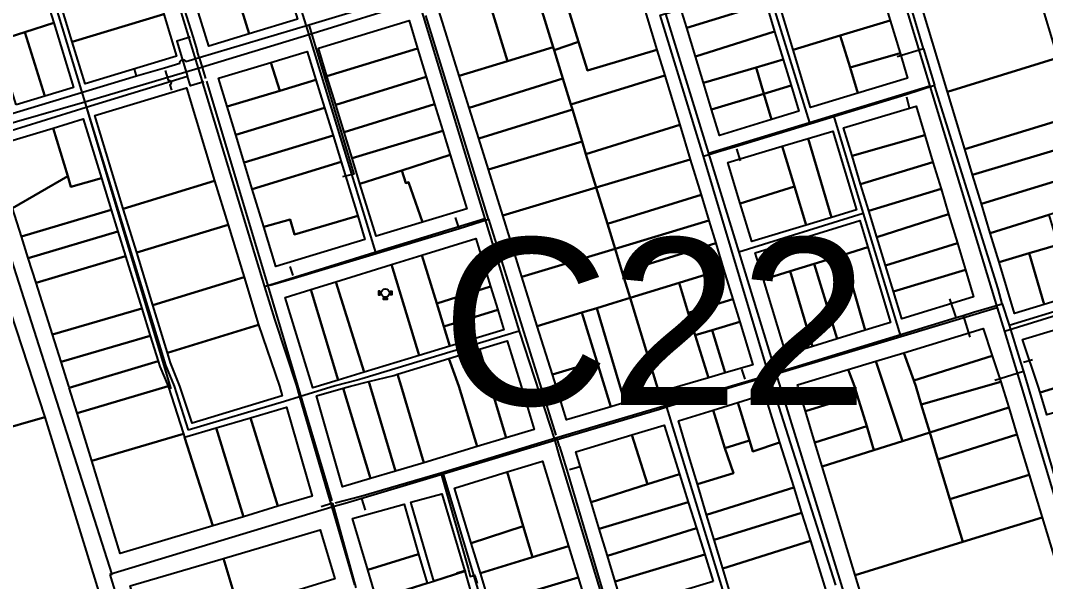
# Model space of a CAD drawing. Extents: x 1876309 to 1899261, y 443723 to 466661.
# Drawn here: x 1887048 to 1888893, y 454649 to 455657 of the extents above; entities that cross this region are included whole.
import ezdxf

# ---------------------------------------------------------------- set-up
doc = ezdxf.new("R2010")
doc.units = 0
doc.header["$MEASUREMENT"] = 0
for name, color, linetype in [('Parcels', 31, 'Continuous'), ('Roads', 7, 'Continuous'), ('TEXT', 2, 'Continuous'), ('Waterlines', 5, 'Continuous')]:
    doc.layers.add(name, color=color, linetype=linetype)
doc.styles.get("Standard").update_dxf_attribs({"font": 'arial.ttf', "height": 300})

# ---------------------------------------------------------------- blocks, each defined once
blk = doc.blocks.new('Hydrant')
for points in [[(-0.3, -3.5), (-3.3, -3.5), (-3.3, -9.8), (-0.3, -9.8)], [(11.9, -15.6), (11.9, -18.6), (5.5, -18.6), (5.5, -15.6)], [(17.7, -3.5), (20.7, -3.5), (20.7, -9.8), (17.7, -9.8)]]:
    blk.add_lwpolyline(points, close=True)
for points in [[(1.4, -8.5), (-0.3, -8.5), (-0.3, -4.8), (1.4, -4.8)], [(6.9, -13.9), (6.9, -15.6), (10.6, -15.6), (10.6, -13.9)], [(16, -8.5), (17.7, -8.5), (17.7, -4.8), (16, -4.8)]]:
    blk.add_lwpolyline(points)
blk.add_circle((8.7, -6.7), 7.5)

msp = doc.modelspace()

# ---------------------------------------------------------------- linework, layer by layer
at = {"layer": 'Parcels'}
for points in [[(1888853.6, 455793.5), (1888912.2, 455598.5), (1888914.8, 455590.2), (1888716.5, 455529.4), (1888654.6, 455734.1), (1888853.6, 455793.5)], [(1888016, 455738), (1888141.7, 455775.9), (1888193.7, 455604.9), (1888068.6, 455567.3), (1888052.7, 455618.9), (1888016, 455738)], [(1887284.4, 455741.1), (1887306.4, 455669), (1887141.7, 455619.3), (1887119.5, 455691.8), (1887284.4, 455741.1)], [(1887520.6, 455745.5), (1887546.9, 455659.7), (1887459.9, 455633.2), (1887433.8, 455719.1), (1887520.6, 455745.5)], [(1888008.7, 455604.1), (1888007, 455609.3), (1887971.7, 455724.6), (1888016, 455738), (1888052.7, 455618.9), (1888008.7, 455604.1)], [(1888306, 455714.2), (1888375.6, 455735.2), (1888390.1, 455687.8), (1888247.4, 455643.9), (1888232.7, 455692.2), (1888306, 455714.2)], [(1887433.8, 455719.1), (1887459.9, 455633.2), (1887387.2, 455611.1), (1887361, 455696.9), (1887433.8, 455719.1)], [(1887971.7, 455724.6), (1888007, 455609.3), (1887925.1, 455584.5), (1887889.3, 455699.8), (1887971.7, 455724.6)], [(1888505.9, 455702.7), (1888592, 455728.6), (1888613.5, 455657.3), (1888523.7, 455630.2), (1888438.8, 455604.7), (1888417.1, 455676), (1888505.9, 455702.7)], [(1887108.2, 455653.1), (1887056.3, 455636.6), (1887004.4, 455620.1), (1887000, 455618.8), (1886944.7, 455600), (1886926.7, 455659.7), (1887000, 455685.2), (1887090.3, 455711), (1887108.2, 455653.1)], [(1887837.9, 455558.1), (1887801.9, 455673.4), (1887889.3, 455699.8), (1887925.1, 455584.5), (1887837.9, 455558.1)], [(1888390.1, 455687.8), (1888405.4, 455637.7), (1888262.9, 455592.9), (1888247.4, 455643.9), (1888390.1, 455687.8)], [(1887306.4, 455669), (1887329.4, 455593.5), (1887164.9, 455543.4), (1887141.7, 455619.3), (1887306.4, 455669)], [(1887600, 455557.5), (1887584.5, 455607.9), (1887747.7, 455657.1), (1887763.1, 455606.9), (1887600, 455557.5)], [(1888613.5, 455657.3), (1888631.2, 455598.8), (1888541.3, 455572.7), (1888523.7, 455630.2), (1888613.5, 455657.3)], [(1887056.3, 455636.6), (1887108.2, 455653.1), (1887144, 455537.1), (1887092.5, 455521.4), (1887056.3, 455636.6)], [(1887040.9, 455505.7), (1887004.4, 455620.1), (1887056.3, 455636.6), (1887092.5, 455521.4), (1887040.9, 455505.7)], [(1888372.1, 455572.8), (1888277.4, 455545.4), (1888262.9, 455592.9), (1888405.4, 455637.7), (1888420.9, 455587), (1888372.1, 455572.8)], [(1888438.8, 455604.7), (1888523.7, 455630.2), (1888541.3, 455572.7), (1888555.4, 455526.6), (1888470.3, 455500.7), (1888438.8, 455604.7)], [(1887515.1, 455531.1), (1887498.8, 455582), (1887564.6, 455601.9), (1887580.2, 455550.7), (1887515.1, 455531.1)], [(1887615.8, 455505.8), (1887600, 455557.5), (1887763.1, 455606.9), (1887778.7, 455555.8), (1887615.8, 455505.8)], [(1887837.9, 455558.1), (1887925.1, 455584.5), (1888007, 455609.3), (1888008.7, 455604.1), (1888024.4, 455552.8), (1887855.8, 455500.6), (1887837.9, 455558.1)], [(1888038.7, 455506.2), (1888024.4, 455552.8), (1888008.7, 455604.1), (1888052.7, 455618.9), (1888068.6, 455567.3), (1888193.7, 455604.9), (1888207.8, 455558.3), (1888038.7, 455506.2)], [(1888420.9, 455587), (1888435.2, 455540.3), (1888386.2, 455525.5), (1888372.1, 455572.8), (1888420.9, 455587)], [(1888555.4, 455526.6), (1888541.3, 455572.7), (1888631.2, 455598.8), (1888644.8, 455553.9), (1888555.4, 455526.6)], [(1888929.4, 455541.6), (1888944, 455492.9), (1888945.9, 455486.5), (1888747.8, 455426), (1888716.5, 455529.4), (1888914.8, 455590.2), (1888929.4, 455541.6)], [(1887420.2, 455502.6), (1887404.7, 455553.6), (1887498.8, 455582), (1887515.1, 455531.1), (1887420.2, 455502.6)], [(1888386.2, 455525.5), (1888292.1, 455497.2), (1888277.4, 455545.4), (1888372.1, 455572.8), (1888386.2, 455525.5)], [(1887420.2, 455502.6), (1887515.1, 455531.1), (1887580.2, 455550.7), (1887595.7, 455500.2), (1887435.8, 455451.6), (1887420.2, 455502.6)], [(1887778.7, 455555.8), (1887793.7, 455507), (1887630.9, 455456.6), (1887615.8, 455505.8), (1887778.7, 455555.8)], [(1888038.7, 455506.2), (1888041.5, 455497.1), (1887873.1, 455445.2), (1887855.8, 455500.6), (1888024.4, 455552.8), (1888038.7, 455506.2)], [(1888059.1, 455439.5), (1888041.5, 455497.1), (1888038.7, 455506.2), (1888207.8, 455558.3), (1888234.8, 455469.6), (1888066, 455417.2), (1888059.1, 455439.5)], [(1887397.8, 455369.2), (1887233.5, 455319), (1887182.3, 455486.6), (1887346.9, 455536.2), (1887397.8, 455369.2)], [(1888435.2, 455540.3), (1888449.3, 455494.3), (1888399.9, 455479.2), (1888386.2, 455525.5), (1888435.2, 455540.3)], [(1888399.9, 455479.2), (1888306.3, 455450.8), (1888292.1, 455497.2), (1888386.2, 455525.5), (1888399.9, 455479.2)], [(1887435.8, 455451.6), (1887595.7, 455500.2), (1887610.9, 455450.6), (1887450.8, 455402.1), (1887435.8, 455451.6)], [(1887808.4, 455459.2), (1887645.3, 455409.6), (1887630.9, 455456.6), (1887793.7, 455507), (1887808.4, 455459.2)], [(1888059.1, 455439.5), (1887890.5, 455389.6), (1887873.1, 455445.2), (1888041.5, 455497.1), (1888059.1, 455439.5)], [(1888675.8, 455451.1), (1888544.8, 455413.8), (1888529.3, 455464.1), (1888660.1, 455503.1), (1888675.8, 455451.1)], [(1887107.1, 455463.9), (1887161.5, 455480.3), (1887194.3, 455374), (1887139.3, 455358), (1887133.4, 455377.2), (1887107.1, 455463.9)], [(1888957.9, 455446.6), (1888960.1, 455439.4), (1888761.8, 455379.9), (1888747.8, 455426), (1888945.9, 455486.5), (1888957.9, 455446.6)], [(1887107.1, 455463.9), (1887133.4, 455377.2), (1887034.1, 455319.9), (1886998.9, 455431.3), (1887107.1, 455463.9)], [(1887734.4, 455387.8), (1887659.3, 455363.9), (1887645.3, 455409.6), (1887808.4, 455459.2), (1887821.8, 455415.6), (1887734.4, 455387.8)], [(1888234.8, 455469.6), (1888253.8, 455407.4), (1888084.5, 455356.9), (1888066, 455417.2), (1888234.8, 455469.6)], [(1888466.1, 455445.2), (1888510.2, 455458.4), (1888552.8, 455317.1), (1888507.9, 455303.4), (1888466.1, 455445.2)], [(1887450.8, 455402.1), (1887610.9, 455450.6), (1887625.4, 455403.3), (1887465.4, 455354.1), (1887450.8, 455402.1)], [(1888066, 455417.2), (1888084.5, 455356.9), (1887916.3, 455306.8), (1887890.5, 455389.6), (1888059.1, 455439.5), (1888066, 455417.2)], [(1888466.1, 455445.2), (1888507.9, 455303.4), (1888462.5, 455289.6), (1888441.2, 455358.6), (1888418.8, 455431.1), (1888466.1, 455445.2)], [(1888675.8, 455451.1), (1888690.4, 455402.8), (1888560.3, 455363), (1888544.8, 455413.8), (1888675.8, 455451.1)], [(1888973.4, 455395.2), (1888975.5, 455388), (1888777.6, 455327.6), (1888761.8, 455379.9), (1888960.1, 455439.4), (1888973.4, 455395.2)], [(1888418.8, 455431.1), (1888441.2, 455358.6), (1888343.6, 455328.3), (1888321.2, 455401.9), (1888418.8, 455431.1)], [(1887486.1, 455286.2), (1887465.4, 455354.1), (1887625.4, 455403.3), (1887655.2, 455306.2), (1887541.6, 455272.7), (1887534, 455299.6), (1887486.1, 455286.2)], [(1887734.4, 455387.8), (1887821.8, 455415.6), (1887851.4, 455318.9), (1887771.6, 455294.7), (1887746.4, 455366.4), (1887741.7, 455364.9), (1887734.4, 455387.8)], [(1888084.5, 455356.9), (1888253.8, 455407.4), (1888273.2, 455343.8), (1888104.5, 455291.7), (1888084.5, 455356.9)], [(1888690.4, 455402.8), (1888704.9, 455354.8), (1888575, 455315.2), (1888560.3, 455363), (1888690.4, 455402.8)], [(1887734.4, 455387.8), (1887741.7, 455364.9), (1887746.4, 455366.4), (1887771.6, 455294.7), (1887688.2, 455269.4), (1887659.3, 455363.9), (1887734.4, 455387.8)], [(1888991.1, 455336.3), (1888898.9, 455307.7), (1888793.5, 455275), (1888777.6, 455327.6), (1888975.5, 455388), (1888991.1, 455336.3)], [(1887211.8, 455317.2), (1887050.2, 455269.1), (1887034.1, 455319.9), (1887133.4, 455377.2), (1887139.3, 455358), (1887194.3, 455374), (1887211.8, 455317.2)], [(1887233.5, 455319), (1887397.8, 455369.2), (1887421.9, 455290), (1887257.6, 455240.3), (1887233.5, 455319)], [(1888104.5, 455291.7), (1888118.3, 455246.7), (1887950.8, 455196.2), (1887916.3, 455306.8), (1888084.5, 455356.9), (1888104.5, 455291.7)], [(1888104.5, 455291.7), (1888273.2, 455343.8), (1888287.2, 455297.6), (1888118.3, 455246.7), (1888104.5, 455291.7)], [(1888462.5, 455289.6), (1888364.5, 455259.8), (1888343.6, 455328.3), (1888441.2, 455358.6), (1888462.5, 455289.6)], [(1888704.9, 455354.8), (1888718.6, 455309.3), (1888589.6, 455267.7), (1888575, 455315.2), (1888704.9, 455354.8)], [(1887223.9, 455278.2), (1887062.5, 455230.2), (1887050.2, 455269.1), (1887211.8, 455317.2), (1887223.9, 455278.2)], [(1888718.6, 455309.3), (1888734.3, 455257.2), (1888605.2, 455216.6), (1888589.6, 455267.7), (1888718.6, 455309.3)], [(1888915.3, 455254), (1888863.8, 455238.8), (1888809.3, 455222.8), (1888793.5, 455275), (1888898.9, 455307.7), (1888915.3, 455254)], [(1887092.1, 454943.9), (1887000, 454917.8), (1886647, 454815.7), (1886622.1, 454899.7), (1886601.5, 454969.4), (1886654.3, 454985), (1886625.9, 455080.9), (1886696.1, 455100.9), (1886734, 455111.6), (1886780.6, 455131.4), (1886856.6, 455163.5), (1886909.3, 455185.9), (1886888.1, 455256.4), (1886978.2, 455290.3), (1887092.1, 454943.9)], [(1887257.6, 455240.3), (1887421.9, 455290), (1887450.7, 455195.8), (1887286.6, 455145.6), (1887257.6, 455240.3)], [(1887486.1, 455286.2), (1887534, 455299.6), (1887541.6, 455272.7), (1887655.2, 455306.2), (1887668.3, 455263.4), (1887507.9, 455214.8), (1887486.1, 455286.2)], [(1888118.3, 455246.7), (1888287.2, 455297.6), (1888299.6, 455256.8), (1888131.2, 455204.6), (1888118.3, 455246.7)], [(1888573.1, 455249.5), (1888529.6, 455236.1), (1888476.8, 455219.9), (1888433.5, 455206.6), (1888385.2, 455191.8), (1888370.6, 455239.8), (1888558.6, 455297.8), (1888573.1, 455249.5)], [(1887237.7, 455233.4), (1887076.7, 455185.4), (1887062.5, 455230.2), (1887223.9, 455278.2), (1887237.7, 455233.4)], [(1887894.3, 455179), (1887797.6, 455148.3), (1887770.8, 455235.2), (1887867.9, 455265.2), (1887894.3, 455179)], [(1888313.8, 455210.2), (1888233.5, 455185.6), (1888145.3, 455158.6), (1888131.2, 455204.6), (1888299.6, 455256.8), (1888313.8, 455210.2)], [(1888734.3, 455257.2), (1888748.8, 455209.2), (1888619.5, 455170.2), (1888605.2, 455216.6), (1888734.3, 455257.2)], [(1888915.3, 455254), (1888943.2, 455163.1), (1888890.5, 455146.9), (1888863.8, 455238.8), (1888915.3, 455254)], [(1887266.7, 455139.5), (1887106, 455092.8), (1887076.7, 455185.4), (1887237.7, 455233.4), (1887266.7, 455139.5)], [(1887810.3, 455107.3), (1887821.3, 455071.6), (1887765.9, 455054.8), (1887716, 455218.3), (1887770.8, 455235.2), (1887797.6, 455148.3), (1887810.3, 455107.3)], [(1888131.2, 455204.6), (1888145.3, 455158.6), (1888114.6, 455149.1), (1888085.4, 455140.2), (1888058.6, 455132), (1887978.5, 455107.5), (1887950.8, 455196.2), (1888118.3, 455246.7), (1888131.2, 455204.6)], [(1888529.6, 455236.1), (1888568.4, 455100.3), (1888518, 455084.8), (1888476.8, 455219.9), (1888529.6, 455236.1)], [(1888573.1, 455249.5), (1888613.9, 455114.3), (1888568.4, 455100.3), (1888529.6, 455236.1), (1888573.1, 455249.5)], [(1888890.5, 455146.9), (1888837.2, 455130.6), (1888809.3, 455222.8), (1888863.8, 455238.8), (1888890.5, 455146.9)], [(1887716, 455218.3), (1887765.9, 455054.8), (1887666.8, 455024.8), (1887615.7, 455187.3), (1887716, 455218.3)], [(1888476.8, 455219.9), (1888518, 455084.8), (1888473.6, 455071.2), (1888433.5, 455206.6), (1888476.8, 455219.9)], [(1888233.5, 455185.6), (1888313.8, 455210.2), (1888330.2, 455156.5), (1888250.2, 455131.8), (1888233.5, 455185.6)], [(1888385.2, 455191.8), (1888433.5, 455206.6), (1888473.6, 455071.2), (1888426.4, 455056.7), (1888385.2, 455191.8)], [(1888619.5, 455170.2), (1888748.8, 455209.2), (1888763.6, 455160.3), (1888634.7, 455120.7), (1888619.5, 455170.2)], [(1887286.6, 455145.6), (1887450.7, 455195.8), (1887476.9, 455109.8), (1887312.8, 455060), (1887286.6, 455145.6)], [(1887615.7, 455187.3), (1887666.8, 455024.8), (1887620.4, 455010.7), (1887570.9, 455173.5), (1887615.7, 455187.3)], [(1887907.2, 455137.2), (1887810.3, 455107.3), (1887797.6, 455148.3), (1887894.3, 455179), (1887907.2, 455137.2)], [(1888286.4, 455015), (1888234.8, 455000), (1888197.4, 454988.8), (1888145.3, 455158.6), (1888233.5, 455185.6), (1888250.2, 455131.8), (1888262.7, 455091.4), (1888286.4, 455015)], [(1887570.9, 455173.5), (1887620.4, 455010.7), (1887574.4, 454996.8), (1887524.8, 455159.3), (1887570.9, 455173.5)], [(1888085.4, 455140.2), (1888114.6, 455149.1), (1888145.3, 455158.6), (1888197.4, 454988.8), (1888135.8, 454970.4), (1888085.4, 455140.2)], [(1888262.7, 455091.4), (1888250.2, 455131.8), (1888330.2, 455156.5), (1888342.7, 455115.4), (1888293.3, 455100.6), (1888262.7, 455091.4)], [(1887281.8, 455090.3), (1887121.6, 455043.4), (1887106, 455092.8), (1887266.7, 455139.5), (1887281.8, 455090.3)], [(1887907.2, 455137.2), (1887918.3, 455100.9), (1887821.3, 455071.6), (1887810.3, 455107.3), (1887907.2, 455137.2)], [(1888058.6, 455132), (1888085.4, 455044.9), (1888005.7, 455020.5), (1887978.5, 455107.5), (1888058.6, 455132)], [(1888085.4, 455140.2), (1888135.8, 454970.4), (1888110.8, 454962.9), (1888085.4, 455044.9), (1888058.6, 455132), (1888085.4, 455140.2)], [(1887312.8, 455060), (1887476.9, 455109.8), (1887514.3, 455000), (1887519.6, 454982.7), (1887357.2, 454933.5), (1887335.4, 455000), (1887318.4, 455041.7), (1887312.8, 455060)], [(1888316.3, 455023.7), (1888293.3, 455100.6), (1888342.7, 455115.4), (1888366.2, 455038.2), (1888316.3, 455023.7)], [(1887281.8, 455090.3), (1887295.9, 455044.9), (1887136.3, 454997), (1887135.4, 455000), (1887121.6, 455043.4), (1887281.8, 455090.3)], [(1888293.3, 455100.6), (1888316.3, 455023.7), (1888286.4, 455015), (1888262.7, 455091.4), (1888293.3, 455100.6)], [(1888797, 455054.3), (1888655.9, 455009.9), (1888637.8, 455059.9), (1888780.8, 455103.3), (1888797, 455054.3)], [(1888883.1, 454988.6), (1888879.7, 455000), (1888851.4, 455083.6), (1888907.4, 455100.8), (1888936.3, 455004.6), (1888920.8, 455000), (1888883.1, 454988.6)], [(1887874.3, 455066.3), (1887924.2, 455081.6), (1887949.4, 455000), (1887973, 454921.7), (1887922.4, 454906.6), (1887874.3, 455066.3)], [(1887819.3, 455049.5), (1887837.5, 455000), (1887870.4, 454891), (1887774.2, 454862.2), (1887733.2, 455000), (1887726.6, 455021.2), (1887819.3, 455049.5)], [(1887874.3, 455066.3), (1887922.4, 454906.6), (1887870.4, 454891), (1887837.5, 455000), (1887819.3, 455049.5), (1887874.3, 455066.3)], [(1888655.9, 455009.9), (1888659.5, 455000), (1888669.4, 454967), (1888684.7, 454916.4), (1888635.9, 454901.1), (1888587.5, 455044.6), (1888637.8, 455059.9), (1888655.9, 455009.9)], [(1888655.9, 455009.9), (1888797, 455054.3), (1888812.4, 455007.6), (1888669.4, 454967), (1888659.5, 455000), (1888655.9, 455009.9)], [(1887136.3, 454997), (1887295.9, 455044.9), (1887298.9, 455035.2), (1887314.4, 455000), (1887150.3, 454951.3), (1887136.3, 454997)], [(1888110.8, 454962.9), (1888031, 454939), (1888012.1, 455000), (1888005.7, 455020.5), (1888085.4, 455044.9), (1888110.8, 454962.9)], [(1888554.3, 454983.7), (1888549.4, 455000), (1888538.1, 455029.6), (1888587.5, 455044.6), (1888635.9, 454901.1), (1888584.2, 454884.8), (1888571.2, 454927.6), (1888554.3, 454983.7)], [(1888936.3, 455004.6), (1888981.2, 455017.9), (1889023.2, 455030.4), (1889080, 455047.3), (1889094.3, 455005.6), (1888895.3, 454948), (1888883.1, 454988.6), (1888920.8, 455000), (1888936.3, 455004.6)], [(1887675.4, 455008.2), (1887720.1, 455019.2), (1887726.6, 455021.2), (1887733.2, 455000), (1887774.2, 454862.2), (1887723.5, 454847.1), (1887677.9, 455000), (1887675.4, 455008.2)], [(1888538.1, 455029.6), (1888549.4, 455000), (1888554.3, 454983.7), (1888460.9, 454955.1), (1888447.2, 455000), (1888446.7, 455001.9), (1888538.1, 455029.6)], [(1887314.4, 455000), (1887341.6, 454913.8), (1887176.6, 454865.5), (1887150.3, 454951.3), (1887314.4, 455000)], [(1887678.2, 454833.5), (1887627.9, 454818.5), (1887580.9, 454982.5), (1887629.4, 454996.4), (1887678.2, 454833.5)], [(1887675.4, 455008.2), (1887677.9, 455000), (1887723.5, 454847.1), (1887678.2, 454833.5), (1887629.4, 454996.4), (1887642, 455000), (1887675.4, 455008.2)], [(1888812.4, 455007.6), (1888814.9, 455000), (1888826.7, 454961.2), (1888684.7, 454916.4), (1888669.4, 454967), (1888812.4, 455007.6)], [(1888414.5, 454898.4), (1888366.1, 454882.5), (1888360, 454902.2), (1888339, 454970.3), (1888387.4, 454985.3), (1888414.5, 454898.4)], [(1888554.3, 454983.7), (1888571.2, 454927.6), (1888478.1, 454898.7), (1888460.9, 454955.1), (1888554.3, 454983.7)], [(1887462.4, 454943), (1887526.9, 454962.1), (1887573.2, 454802.1), (1887511.6, 454783.7), (1887462.4, 454943)], [(1888266.6, 454823.6), (1888253, 454868.8), (1888232.4, 454937.4), (1888294.9, 454956.7), (1888315.7, 454888.4), (1888331.5, 454843.2), (1888266.6, 454823.6)], [(1888315.7, 454888.4), (1888294.9, 454956.7), (1888339, 454970.3), (1888360, 454902.2), (1888315.7, 454888.4)], [(1888684.7, 454916.4), (1888826.7, 454961.2), (1888841.5, 454912.7), (1888699.2, 454868), (1888684.7, 454916.4)], [(1887092.1, 454943.9), (1887423.8, 453869.4), (1886998.8, 453771.7), (1886572.4, 453676), (1886251.4, 454698.6), (1886307.8, 454715.3), (1886647, 454815.7), (1887000, 454917.8), (1887092.1, 454943.9)], [(1887511.6, 454783.7), (1887449.8, 454765.1), (1887400.5, 454924.7), (1887462.4, 454943), (1887511.6, 454783.7)], [(1887343.5, 454907.8), (1887400.5, 454924.7), (1887449.8, 454765.1), (1887394.7, 454748.6), (1887343.5, 454907.8)], [(1888148.4, 454912.2), (1888206.8, 454929.8), (1888234.3, 454841.7), (1888176.5, 454823.4), (1888148.4, 454912.2)], [(1888571.2, 454927.6), (1888584.2, 454884.8), (1888491.2, 454855.6), (1888478.1, 454898.7), (1888571.2, 454927.6)], [(1887394.7, 454748.6), (1887227.8, 454698.6), (1887176.6, 454865.5), (1887341.6, 454913.8), (1887343.5, 454907.8), (1887394.7, 454748.6)], [(1888075.1, 454791.3), (1888047.5, 454881.8), (1888148.4, 454912.2), (1888176.5, 454823.4), (1888075.1, 454791.3)], [(1888360, 454902.2), (1888366.1, 454882.5), (1888414.5, 454898.4), (1888439.8, 454817.7), (1888283.2, 454768.5), (1888266.6, 454823.6), (1888331.5, 454843.2), (1888315.7, 454888.4), (1888360, 454902.2)], [(1888584.2, 454884.8), (1888635.9, 454901.1), (1888684.7, 454916.4), (1888699.2, 454868), (1888720.8, 454796.6), (1888744, 454719.7), (1888550.7, 454660), (1888491.2, 454855.6), (1888584.2, 454884.8)], [(1888699.2, 454868), (1888841.5, 454912.7), (1888863.4, 454840.4), (1888720.8, 454796.6), (1888699.2, 454868)], [(1888034.7, 454711.8), (1887970.1, 454692.1), (1887964.6, 454710.2), (1887953.3, 454747.9), (1887924, 454845.6), (1887987.6, 454865.2), (1888034.7, 454711.8)], [(1887859.5, 454717.5), (1887829.4, 454816.5), (1887924, 454845.6), (1887953.3, 454747.9), (1887859.5, 454717.5)], [(1888234.3, 454841.7), (1888250.1, 454791.2), (1888089.8, 454743), (1888075.1, 454791.3), (1888176.5, 454823.4), (1888234.3, 454841.7)], [(1888863.4, 454840.4), (1888886.8, 454763.8), (1888744, 454719.7), (1888720.8, 454796.6), (1888863.4, 454840.4)], [(1888439.8, 454817.7), (1888454.1, 454772), (1888296.7, 454723.5), (1888283.2, 454768.5), (1888439.8, 454817.7)], [(1887847.8, 454666.9), (1887792.5, 454649.4), (1887750.8, 454791), (1887806.6, 454806.3), (1887847.8, 454666.9)], [(1888104.5, 454694.8), (1888089.8, 454743), (1888250.1, 454791.2), (1888264.7, 454744.6), (1888104.5, 454694.8)], [(1887764.9, 454697.6), (1887673.3, 454669.7), (1887645.9, 454762.1), (1887738.6, 454787.6), (1887764.9, 454697.6)], [(1888312.2, 454671.8), (1888296.7, 454723.5), (1888454.1, 454772), (1888469.9, 454721.5), (1888312.2, 454671.8)], [(1888550.7, 454660), (1888744, 454719.7), (1888886.8, 454763.8), (1889002.5, 454383.2), (1888667.6, 454276.2), (1888550.7, 454660)], [(1887413.5, 454690.1), (1887587.9, 454741.7), (1887614, 454653.4), (1887440.5, 454599.7), (1887413.5, 454690.1)], [(1887970.1, 454692.1), (1887876, 454663.6), (1887859.5, 454717.5), (1887953.3, 454747.9), (1887964.6, 454710.2), (1887970.1, 454692.1)], [(1888279.7, 454696.8), (1888118.6, 454648.7), (1888104.5, 454694.8), (1888264.7, 454744.6), (1888279.7, 454696.8)], [(1888469.9, 454721.5), (1888497.8, 454632.1), (1888354.4, 454588.1), (1888338.9, 454583.3), (1888312.2, 454671.8), (1888469.9, 454721.5)], [(1887970.1, 454692.1), (1888034.7, 454711.8), (1888051.8, 454656), (1887968.2, 454630.7), (1887892.9, 454608), (1887876, 454663.6), (1887970.1, 454692.1)], [(1887413.5, 454690.1), (1887440.5, 454599.7), (1887273.8, 454548.2), (1887245.6, 454640.5), (1887413.5, 454690.1)], [(1887764.9, 454697.6), (1887780.2, 454645.5), (1887689, 454616.5), (1887673.3, 454669.7), (1887764.9, 454697.6)], [(1888294.8, 454648.4), (1888133.5, 454599.7), (1888118.6, 454648.7), (1888279.7, 454696.8), (1888294.8, 454648.4)], [(1887780.2, 454645.5), (1887792.5, 454649.4), (1887847.8, 454666.9), (1887867.5, 454600.1), (1887707.6, 454554), (1887689, 454616.5), (1887780.2, 454645.5)], [(1887981.4, 454582.6), (1887968.2, 454630.7), (1888051.8, 454656), (1888066.4, 454608.4), (1887986.1, 454584), (1887981.4, 454582.6)]]:
    msp.add_lwpolyline(points, close=True, dxfattribs=at)
at = {"layer": 'Roads'}
for p, q in [((1887442.2, 456034.8), (1887567.3, 455631.6)), ((1887245, 455975.2), (1887368.1, 455571.1)), ((1888564.3, 455934.9), (1888684.7, 455539.5)), ((1887041.4, 455913.5), (1887164.5, 455510.7)), ((1888344.9, 455871.4), (1888468.1, 455473.4)), ((1888163.8, 455816.9), (1888286.4, 455418.2)), ((1887764.4, 455692.6), (1887567.3, 455631.6)), ((1887764.4, 455692.6), (1887884.3, 455300.9)), ((1887567.3, 455631.6), (1887368.1, 455571.1)), ((1887567.3, 455631.6), (1887687.4, 455239.9)), ((1887368.1, 455571.1), (1887164.5, 455510.7)), ((1887368.1, 455571.1), (1887487.6, 455178.5)), ((1888684.7, 455539.5), (1888511.5, 455486.7)), ((1888684.7, 455539.5), (1888806.2, 455140.8)), ((1888468.1, 455473.4), (1888286.4, 455418.2)), ((1888511.5, 455486.7), (1888468.1, 455473.4)), ((1888511.5, 455486.7), (1888565.1, 455310.5)), ((1888286.4, 455418.2), (1888340.9, 455240.9)), ((1888565.1, 455310.5), (1888340.9, 455240.9)), ((1887884.3, 455300.9), (1887686, 455239.9)), ((1887884.3, 455300.9), (1887946.1, 455098.8)), ((1887686, 455239.9), (1887487.6, 455178.5)), ((1888340.9, 455240.9), (1888408.5, 455021.3)), ((1889276.4, 455239.2), (1888819.1, 455098.1)), ((1888806.2, 455140.8), (1888632.7, 455088.7)), ((1888806.2, 455140.8), (1888819.1, 455098.1)), ((1887946.1, 455098.8), (1888009.9, 454901.8)), ((1888632.7, 455088.7), (1888408.5, 455021.3)), ((1888408.5, 455021.3), (1888652.9, 454228.9)), ((1888211, 454962.1), (1888328.1, 454580.1)), ((1888009.9, 454901.8), (1887808.8, 454841.5)), ((1887808.8, 454841.5), (1888000.3, 454208.6)), ((1887608.8, 454782), (1887209.4, 454661.4)), ((1887608.8, 454782), (1887649.6, 454642.3)), ((1887209.4, 454661.4), (1887252.4, 454521))]:
    msp.add_line(p, q, dxfattribs=at)
for points in [[(1887164.5, 455510.7), (1887001.1, 455464), (1886977.9, 455453.9), (1886963.5, 455440.5)], [(1887164.5, 455510.7), (1887309.2, 455037.6), (1887324.9, 455000), (1887350.3, 454920.5)], [(1886963.5, 455440.5), (1887213, 454661), (1887209.4, 454661.4)], [(1888565.1, 455310.5), (1888629.9, 455097.5), (1888632.7, 455088.7)], [(1887487.6, 455178.5), (1887505.4, 455120.5), (1887545.1, 455000.1), (1887550.6, 454980.8)], [(1887946.1, 455098.8), (1887662.4, 455013), (1887654.1, 455010.5), (1887614.6, 455000.2), (1887550.6, 454980.8)], [(1888819.1, 455098.1), (1888848.9, 454999.9), (1889043.2, 454353.9)], [(1888408.5, 455021.3), (1888337, 455000.1), (1888211, 454962.1)], [(1887550.6, 454980.8), (1887523.3, 454972.5), (1887350.3, 454920.5)], [(1887550.6, 454980.8), (1887600.6, 454810.1), (1887608.8, 454782)], [(1888211, 454962.1), (1888198.2, 454958.1), (1888009.9, 454901.8)], [(1888009.9, 454901.8), (1888017.6, 454873.7), (1888253.7, 454101.4)], [(1887808.8, 454841.5), (1887636.9, 454790.2), (1887608.8, 454782)]]:
    msp.add_lwpolyline(points, dxfattribs=at)
at = {"layer": 'Waterlines', "color": 5}
for p, q in [((1887252.8, 455968.9), (1887358.4, 455628.9)), ((1888673.7, 455606.2), (1888577.1, 455929)), ((1887890.6, 455300.1), (1887777.7, 455666.4)), ((1887358.4, 455628.9), (1887366.5, 455602.9)), ((1887370, 455591.1), (1887366.5, 455602.9)), ((1888673.7, 455606.2), (1888626, 455592)), ((1888673.7, 455606.2), (1888693.3, 455540.9)), ((1887370.1, 455591.1), (1887381.5, 455552.8)), ((1887257.1, 455558), (1887253.7, 455570.1)), ((1887349, 455556.6), (1887166.8, 455501)), ((1887382.9, 455548.1), (1887493.4, 455180.3)), ((1888641.6, 455524.6), (1888669.5, 455533.5)), ((1888669.5, 455533.5), (1888693.3, 455540.9)), ((1888696.2, 455531.2), (1888693.3, 455540.9)), ((1888807.6, 455175), (1888696.2, 455531.2)), ((1888335.2, 455431), (1888641.6, 455524.6)), ((1888642.6, 455520.1), (1888647.7, 455500.1)), ((1887166.8, 455501), (1886973.8, 455441)), ((1887168.2, 455496.4), (1887318.8, 454994.8)), ((1888277.3, 455413.2), (1888302.9, 455421)), ((1888302.9, 455421), (1888335.2, 455431)), ((1888336.8, 455426.5), (1888343.6, 455405)), ((1888394.1, 455024.6), (1888277.3, 455413.2)), ((1887837.7, 455283.3), (1887831.4, 455303.3)), ((1887837.7, 455283.3), (1887890.6, 455300.1)), ((1887890.6, 455300.1), (1888012, 454911.5)), ((1887540.8, 455194.2), (1887837.7, 455283.3)), ((1888827.7, 455109.3), (1889245.5, 455238.4)), ((1887539.2, 455198.9), (1887534, 455215.1)), ((1887493.4, 455180.3), (1887609, 454793.3)), ((1887497.8, 455181.6), (1887540.8, 455194.2)), ((1888814.9, 455147.7), (1888807.6, 455175)), ((1888732, 455123.2), (1888721, 455157)), ((1888763.1, 455132.7), (1888814.9, 455147.7)), ((1888814.9, 455147.7), (1888827.7, 455109.3)), ((1888395.4, 455020.2), (1888732, 455123.2)), ((1888732, 455123.2), (1888744.7, 455127)), ((1888744.7, 455127), (1888763.1, 455132.7)), ((1888744.7, 455127), (1888757, 455088)), ((1888827.7, 455109.3), (1888848.8, 455041.4)), ((1888352.7, 455012.4), (1888346.5, 455030.6)), ((1888848.8, 455041.4), (1888853.3, 455026.1)), ((1888853.5, 455042.8), (1888869.8, 455048)), ((1888354.2, 455008), (1888390.8, 455018.9)), ((1888395.4, 455020.2), (1888404.3, 454990.2)), ((1888853.3, 455026.1), (1888802, 455010)), ((1888853.3, 455026.1), (1889024.1, 454447)), ((1888013.3, 454907.3), (1888354.2, 455008)), ((1888404.3, 454990.2), (1888515, 454642.2)), ((1887805.1, 454844), (1888013.3, 454907.3)), ((1888018.4, 454891.1), (1888013.3, 454907.3)), ((1888018.4, 454891.1), (1888031.8, 454848.7)), ((1888031.8, 454848.7), (1888158.8, 454418.4)), ((1888036.1, 454850), (1888054.8, 454855.3)), ((1887728.7, 454821.7), (1887805.1, 454844)), ((1887806.3, 454839.8), (1887854.4, 454669.9)), ((1887660.8, 454802.2), (1887728.7, 454821.7)), ((1887614.8, 454790.2), (1887660.8, 454802.2)), ((1887662.1, 454798), (1887668.8, 454776.6)), ((1887610.2, 454789.1), (1887589.5, 454782.8)), ((1887610.2, 454789.1), (1887652, 454637.4)), ((1887850, 454668.5), (1887833.9, 454663.3)), ((1887867.3, 454655.4), (1887870.4, 454644.9))]:
    msp.add_line(p, q, dxfattribs=at)
at = {"layer": 'Waterlines', "color": 3}
for p, q in [((1887567.1, 455649.8), (1887709.4, 455692.2)), ((1887370.1, 455591.1), (1887567.1, 455649.8)), ((1887257.1, 455558), (1887307.3, 455572.4))]:
    msp.add_line(p, q, dxfattribs=at)
at = {"layer": 'Waterlines', "color": 5}
for points in [[(1888277.3, 455413.2), (1888199.3, 455667.1), (1888230.5, 455676)], [(1887567.1, 455649.8), (1887648, 455381), (1887628, 455376)], [(1887353.7, 455627.5), (1887329.5, 455620.1), (1887349, 455556.6)], [(1887308.7, 455567.7), (1887314.3, 455549.9), (1887314.4, 455549.9), (1887314.6, 455549.9), (1887314.8, 455550), (1887314.9, 455550), (1887315.1, 455550), (1887315.2, 455549.9), (1887315.4, 455549.9), (1887315.5, 455549.9), (1887315.7, 455549.9), (1887315.8, 455549.9), (1887316, 455549.8), (1887316.1, 455549.8), (1887316.3, 455549.7), (1887316.4, 455549.7), (1887316.6, 455549.6), (1887316.7, 455549.6), (1887316.9, 455549.5), (1887317, 455549.4), (1887317.1, 455549.4), (1887317.3, 455549.3), (1887317.4, 455549.2), (1887317.5, 455549.1), (1887317.7, 455549), (1887317.8, 455548.9), (1887317.9, 455548.8), (1887318, 455548.7), (1887318.1, 455548.6), (1887318.2, 455548.5), (1887318.3, 455548.4), (1887318.4, 455548.3), (1887318.5, 455548.1), (1887318.6, 455548), (1887318.7, 455547.9), (1887318.8, 455547.7), (1887318.9, 455547.6), (1887318.9, 455547.5), (1887319, 455547.3), (1887319.1, 455547.2), (1887319.1, 455547), (1887319.2, 455546.9), (1887319.2, 455546.7), (1887319.3, 455546.6), (1887319.3, 455546.4), (1887319.3, 455546.3), (1887319.3, 455546.1), (1887319.4, 455546), (1887319.4, 455545.8), (1887319.4, 455545.7), (1887319.4, 455545.5), (1887319.4, 455545.4), (1887319.4, 455545.2), (1887319.4, 455545), (1887319.4, 455544.9), (1887319.3, 455544.7), (1887319.3, 455544.6), (1887319.3, 455544.4), (1887319.2, 455544.3), (1887319.2, 455544.1), (1887319.1, 455544), (1887319.1, 455543.8), (1887319, 455543.7), (1887319, 455543.6), (1887318.9, 455543.4), (1887318.8, 455543.3), (1887318.7, 455543.1), (1887318.7, 455543), (1887318.6, 455542.9), (1887318.5, 455542.8), (1887318.4, 455542.6), (1887318.3, 455542.5), (1887318.2, 455542.4), (1887318.1, 455542.3), (1887317.9, 455542.2), (1887317.8, 455542.1), (1887317.7, 455542), (1887317.6, 455541.9), (1887317.5, 455541.8), (1887317.3, 455541.7), (1887317.2, 455541.6), (1887317.1, 455541.6), (1887316.9, 455541.5), (1887319.9, 455532)], [(1887378.2, 455546.8), (1887354.2, 455539.9), (1887349, 455556.6)], [(1887854.4, 454669.9), (1887857.8, 454657.4), (1887866, 454659.7), (1887867.3, 454655.4)]]:
    msp.add_lwpolyline(points, dxfattribs=at)
at = {"layer": 'Waterlines', "color": 3}
for points in [[(1887307.3, 455572.4), (1887335.3, 455580.7), (1887335.3, 455580.9), (1887335.2, 455581.1), (1887335.2, 455581.3), (1887335.2, 455581.5), (1887335.2, 455581.7), (1887335.3, 455581.9), (1887335.3, 455582), (1887335.3, 455582.2), (1887335.3, 455582.4), (1887335.4, 455582.6), (1887335.4, 455582.8), (1887335.5, 455583), (1887335.5, 455583.2), (1887335.6, 455583.3), (1887335.7, 455583.5), (1887335.7, 455583.7), (1887335.8, 455583.9), (1887335.9, 455584), (1887336, 455584.2), (1887336.1, 455584.4), (1887336.2, 455584.5), (1887336.3, 455584.7), (1887336.4, 455584.8), (1887336.6, 455585), (1887336.7, 455585.1), (1887336.8, 455585.2), (1887337, 455585.4), (1887337.1, 455585.5), (1887337.2, 455585.6), (1887337.4, 455585.7), (1887337.5, 455585.9), (1887337.7, 455586), (1887337.9, 455586.1), (1887338, 455586.2), (1887338.2, 455586.3), (1887338.4, 455586.3), (1887338.5, 455586.4), (1887338.7, 455586.5), (1887338.9, 455586.6), (1887339.1, 455586.6), (1887339.3, 455586.7), (1887339.4, 455586.7), (1887339.6, 455586.8), (1887339.8, 455586.8), (1887340, 455586.8), (1887340.2, 455586.9), (1887340.4, 455586.9), (1887340.6, 455586.9), (1887340.8, 455586.9), (1887341, 455586.9), (1887341.1, 455586.9), (1887341.3, 455586.8), (1887341.5, 455586.8), (1887341.7, 455586.8), (1887341.9, 455586.8), (1887342.1, 455586.7), (1887342.3, 455586.7), (1887342.4, 455586.6), (1887342.6, 455586.5), (1887342.8, 455586.5), (1887343, 455586.4), (1887343.2, 455586.3), (1887343.3, 455586.2), (1887343.5, 455586.1), (1887343.7, 455586), (1887343.8, 455585.9), (1887344, 455585.8), (1887344.1, 455585.7), (1887344.3, 455585.6), (1887344.4, 455585.5), (1887344.6, 455585.3), (1887344.7, 455585.2), (1887344.8, 455585.1), (1887344.9, 455584.9), (1887345.1, 455584.8), (1887345.2, 455584.6), (1887345.3, 455584.5), (1887345.4, 455584.3), (1887345.5, 455584.1), (1887345.6, 455584), (1887345.7, 455583.8), (1887370, 455591.1)], [(1886932.4, 455483.4), (1887021.4, 455486.3), (1887257.1, 455558)]]:
    msp.add_lwpolyline(points, dxfattribs=at)

# ---------------------------------------------------------------- block references
at = {"layer": 'TEXT'}
msp.add_blockref('Hydrant', (1887696.2, 455174.1), dxfattribs=at)

# ---------------------------------------------------------------- texts
msp.add_text('C22', height=300, dxfattribs=at).set_placement((1887805.6, 454966))

doc.saveas('drawing.dxf')
